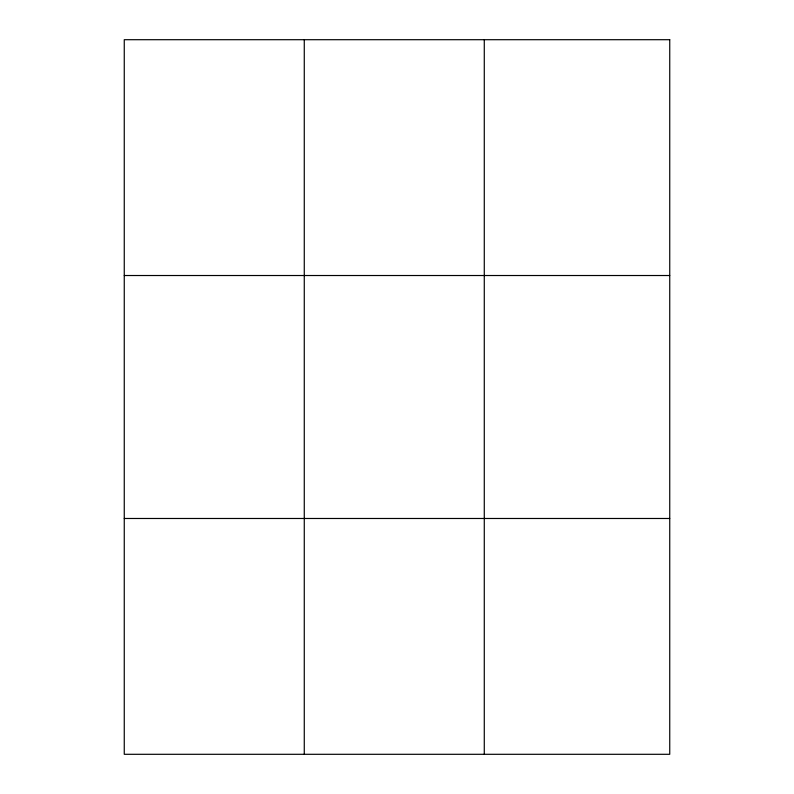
<?xml version="1.0" encoding="UTF-8"?>
<svg xmlns="http://www.w3.org/2000/svg" width="794" height="794" viewBox="0 0 794 794"><rect width="100%" height="100%" fill="white"/><g stroke="black" fill="none" stroke-linecap="round" stroke-linejoin="round"><path stroke-width="1.19" d="M304.271 39.7L304.271 754.3M484.28 39.7L484.28 754.3M124.261 275.518L669.739 275.518M124.261 518.482L669.739 518.482M669.739 39.7L669.739 754.3L124.261 754.3L124.261 39.7L669.739 39.7"/></g></svg>
